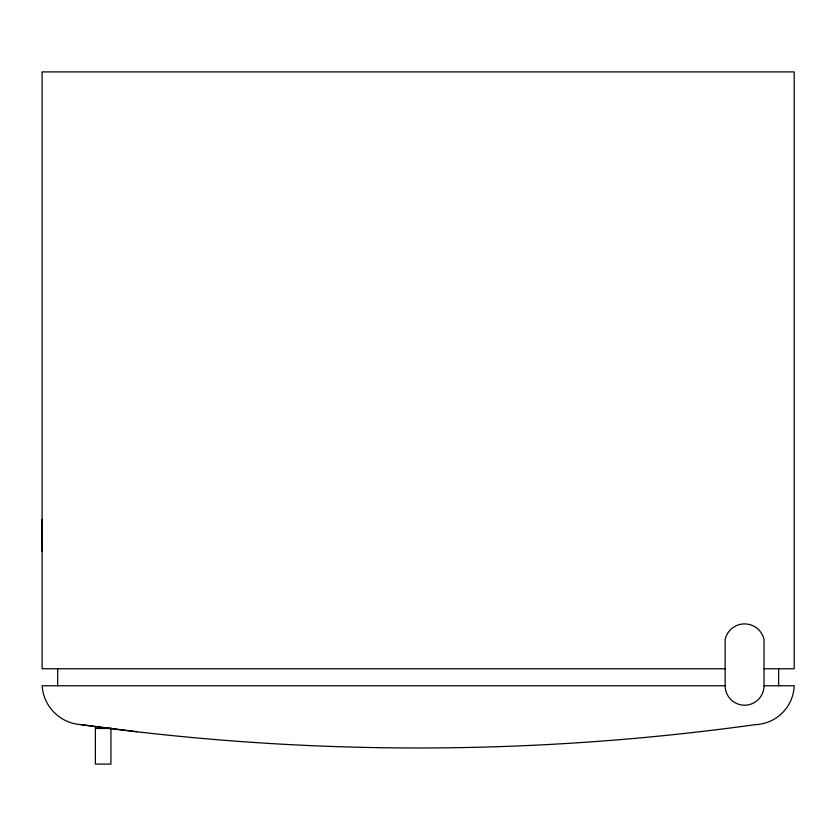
<?xml version="1.0" encoding="UTF-8"?>
<svg xmlns="http://www.w3.org/2000/svg" width="836" height="836" viewBox="0 0 836 836"><rect width="100%" height="100%" fill="white"/><g stroke="black" fill="none" stroke-linecap="round" stroke-linejoin="round"><path stroke-width="1.25" d="M42.103 519.323L42.103 528.216M41.8 528.457L42.103 540.976M42.103 543.578L41.8 541.216M42.103 544.163L42.103 545.908M42.103 549.565L42.103 551.29M725.136 668.769L42.124 668.769L42.124 71.906L794.2 71.906L794.2 668.769L764.031 668.769M725.136 685.76L725.136 639.477A19.928 19.928 0 0 1 764.031 639.477L764.031 685.76A19.447 19.447 0 0 1 744.583 705.197A19.447 19.447 0 0 1 725.136 685.76L42.124 685.76A41.675 41.675 0 0 0 81.019 724.645L136.937 731.772M764.031 685.76L794.2 685.76A40.4 40.4 0 0 1 755.305 724.645A2447.244 2447.244 0 0 1 81.019 724.645M95.377 728.459L110.937 728.459M778.64 668.769L778.64 685.76M110.937 727.968L110.937 764.094L95.377 764.094L95.377 726.474M57.684 668.769L57.684 685.76M41.8 546.284L41.8 548.844"/></g></svg>
